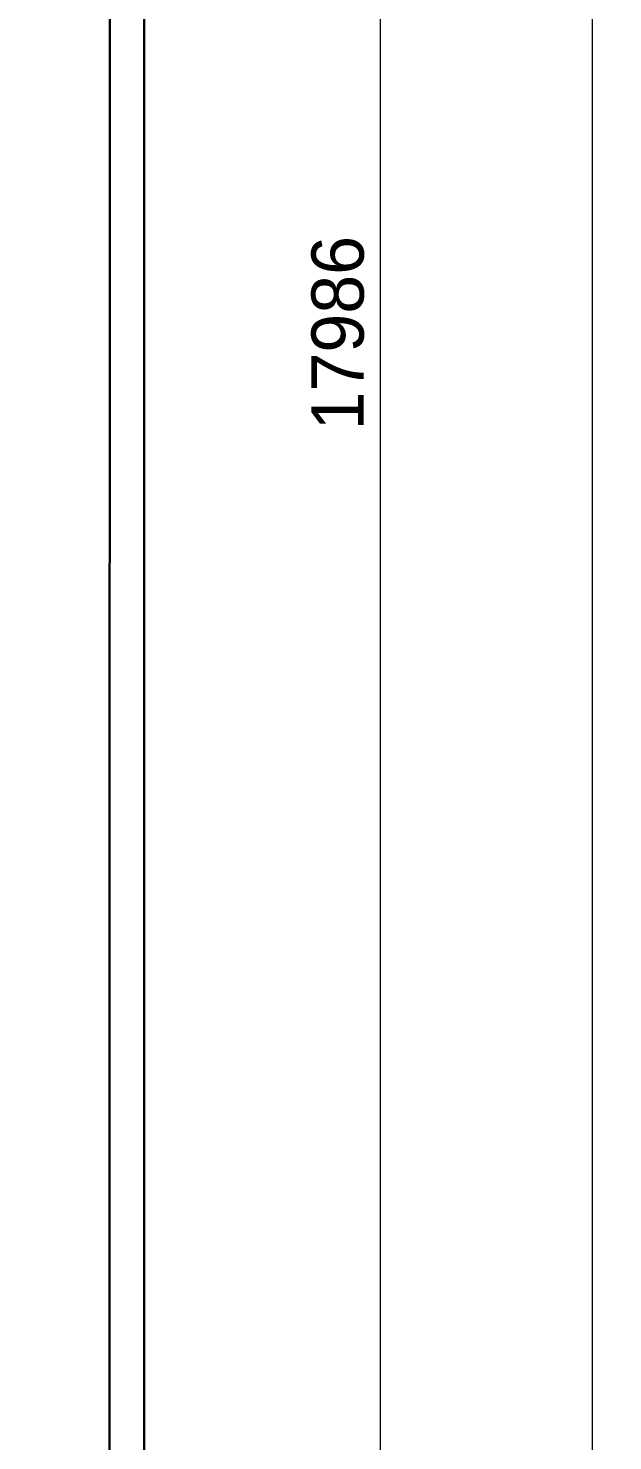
# Model space of a CAD drawing. Header units: metres. Extents: x 5205117 to 5948571, y 646915 to 1143748.
# Drawn here: x 5461399 to 5465310, y 1039802 to 1049253 of the extents above; entities that cross this region are included whole.
import ezdxf

# ---------------------------------------------------------------- set-up
doc = ezdxf.new("R2010")
doc.units = ezdxf.units.M
doc.header["$MEASUREMENT"] = 0
doc.header["$PDMODE"] = 35
doc.header["$PDSIZE"] = 10
doc.linetypes.add('DASHED', pattern=[0.75, 0.5, -0.25])
doc.linetypes.add('DOT2', pattern=[0.125, 0, -0.125])
doc.layers.get('0').update_dxf_attribs({"color": 1, "linetype": 'DASHED', "lineweight": 30})
for name, color, linetype, lineweight in [('A-Elevation 1', 4, 'Continuous', 13), ('A-Elevation 3', 251, 'Continuous', 5), ('dim start point', 10, 'Continuous', 0), ('plot 5', 7, 'Continuous', 30), ('road', 7, 'Continuous', 9)]:
    doc.layers.add(name, color=color, linetype=linetype, lineweight=lineweight)
doc.layers.add('A-GF', color=8, linetype='Continuous', lineweight=0, transparency=0.5)
doc.styles.get("Standard").update_dxf_attribs({"font": 'GOTHIC.TTF'})
doc.dimstyles.get("Standard").update_dxf_attribs({"dimtxt": 2, "dimasz": 1, "dimexe": 0, "dimexo": 0, "dimgap": 0.1, "dimtad": 1, "dimdsep": 46, "dimtxsty": 'Standard', "dimblk": 'OBLIQUE', "dimcen": 0.1, "dimclrd": 256, "dimclre": 256, "dimclrt": 256, "dimadec": 0, "dimazin": 0, "dimtfac": 1, "dimtofl": 0, "dimtmove": 1, "dimatfit": 2, "dimldrblk": 'OPEN90', "dimfxl": 1, "dimtolj": 1, "dimtzin": 0, "dimlwd": -1, "dimlwe": -1, "dimarcsym": 0})

# ---------------------------------------------------------------- blocks, each defined once
blk = doc.blocks.new('_Oblique')
at = {"color": 0, "linetype": 'ByBlock', "lineweight": -2}
blk.add_line((-0.5, -0.5), (0.5, 0.5), dxfattribs=at)
blk = doc.blocks.new('*D810')
at = {"layer": 'Defpoints', "color": 0, "ltscale": 5, "transparency": 16777216}
for p in [(5463616.813686659, 1056205.731508254), (5463755.020385765, 1056205.731508254), (5463616.813686659, 1038219.562977357)]:
    blk.add_point(p, dxfattribs=at)
at = {"layer": 'dim start point', "linetype": 'DOT2', "ltscale": 5, "transparency": 16777216}
for p, q in [((5463616.813686659, 1056205.731508254), (5463755.020385765, 1056205.731508254)), ((5463616.813686659, 1038219.562977357), (5463755.020385765, 1038219.562977357))]:
    blk.add_line(p, q, dxfattribs=at)
at = {"layer": 'dim start point', "color": 1, "ltscale": 5, "transparency": 16777216}
blk.add_line((5463755.020385765, 1038219.562977357), (5463755.020385765, 1056205.731508254), dxfattribs=at)
at = {"layer": 'dim start point', "color": 1, "ltscale": 5, "transparency": 16777216, "xscale": 250, "yscale": 250, "zscale": 250}
for p, rotation in [((5463755.020385765, 1056205.731508254), 90), ((5463755.020385765, 1038219.562977357), 270)]:
    blk.add_blockref('_Oblique', p, dxfattribs=dict(at, rotation=rotation))
at = {"layer": 'dim start point', "color": 1, "ltscale": 5, "transparency": 16777216, "insert": (5463471.216850754, 1047212.647242804), "char_height": 350, "attachment_point": 5, "rotation": 90}
blk.add_mtext('\\A1;17986', dxfattribs=at)
blk = doc.blocks.new('_Open90')
at = {"color": 0, "linetype": 'ByBlock', "lineweight": -2}
for p, q in [((-0.5, 0.5), (0, 0)), ((0, 0), (-1, 0)), ((0, 0), (-0.5, -0.5))]:
    blk.add_line(p, q, dxfattribs=at)

msp = doc.modelspace()

# ---------------------------------------------------------------- linework, layer by layer
at = {"layer": 'A-Elevation 1', "ltscale": 5}
for points in [[(5461943.522513118, 1076120.83357483), (5461943.522513118, 1018240.266909771)], [(5462173.522513118, 1018240.266909771), (5462173.522513118, 1075890.83357483)]]:
    msp.add_lwpolyline(points, dxfattribs=at)
at = {"layer": 'A-Elevation 3', "ltscale": 5}
msp.add_lwpolyline([(5461943.522513121, 1018240.266909771), (5452973.52251306, 1018240.266909771), (5452973.52251306, 1019440.266909771), (5460743.522513123, 1019440.266909771), (5460743.52251312, 1048240.266909732), (5452973.522513118, 1048240.266909732), (5452973.522513118, 1049440.266909732), (5461943.522513118, 1049440.266909732)], close=True, dxfattribs=at)
at = {"layer": 'A-GF', "ltscale": 10}
msp.add_lwpolyline([(5462173.335828271, 1015470.440767212), (5465173.350977387, 1015470.440767212), (5465173.516697373, 1068142.931239886), (5468303.603883233, 1068142.931239886), (5471672.215260949, 1071702.871375127)], dxfattribs=at)
at = {"layer": 'plot 5'}
msp.add_lwpolyline([(5471997.29764792, 1071711.774846358), (5468794.732021775, 1074742.213280959, 0.1917472958161325), (5465358.139554467, 1076110.432421131), (5462173.523220506, 1076110.432421131), (5461943.523221459, 1076110.258563323), (5461943.335828271, 1015240.440767092), (5462173.335828271, 1015240.440767092), (5462173.522512879, 1075880.432421131), (5465358.139554467, 1075880.432421131, -0.1917472958161418), (5468636.648731675, 1074575.151395721), (5471839.213767495, 1071544.713519497)], format="xyb", close=True, dxfattribs=at)
at = {"layer": 'road', "ltscale": 0.5}
msp.add_line((5461943.522512879, 1076110.258562787), (5461943.522512879, 1010325.266908868), dxfattribs=at)

# ---------------------------------------------------------------- dimensions: what is measured, and where the dimension line sits
at = {"layer": 'dim start point', "color": 12, "ltscale": 5}
dim = msp.add_linear_dim(base=(5463755.020385765, 1056205.731508254), p1=(5463616.813686657, 1038219.562977357), p2=(5463616.813686657, 1056205.731508253), angle=90, dimstyle='Standard', override={"dimtxt": 350, "dimasz": 250, "dimgap": 100, "dimdec": 0, "dimclrd": 1, "dimclrt": 1, "dimtdec": 0, "dimfxl": 0.1}, dxfattribs=at)
dim.commit()
dim.dimension.update_dxf_attribs({"geometry": '*D810', "text_midpoint": (5463471.216850754, 1047212.647242804)})

doc.saveas('drawing.dxf')
